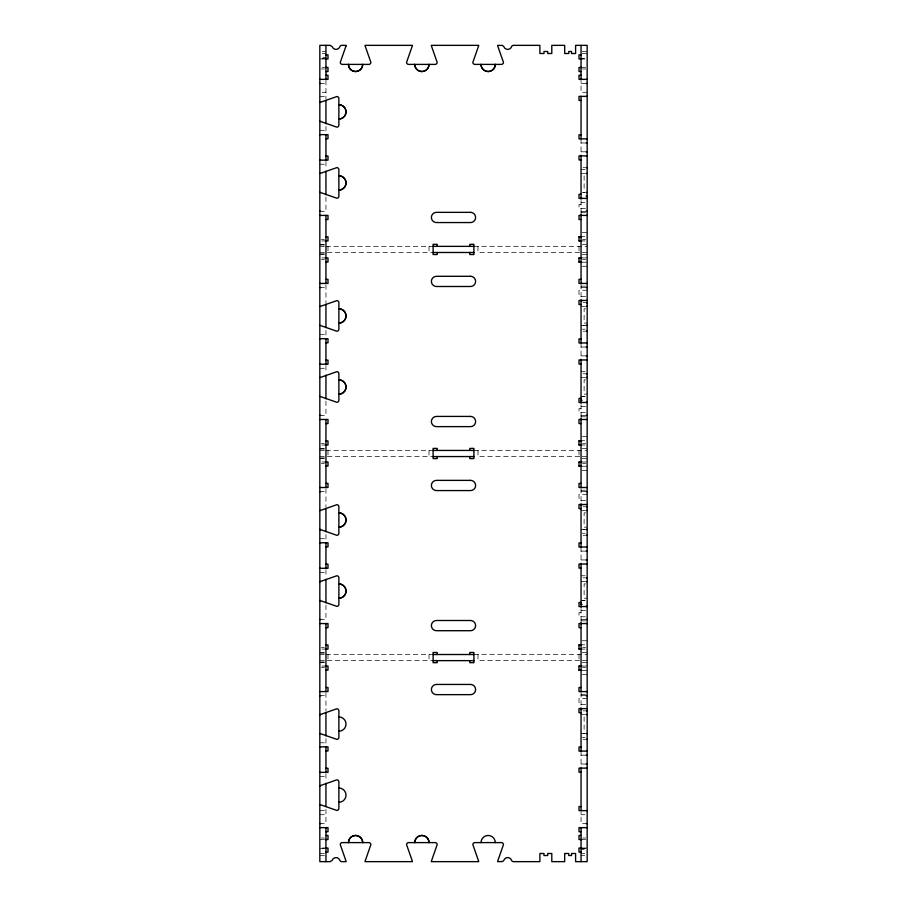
<?xml version="1.0" encoding="UTF-8"?>
<svg xmlns="http://www.w3.org/2000/svg" width="907" height="907" viewBox="0 0 907 907"><rect width="100%" height="100%" fill="white"/><g stroke="black" fill="none" stroke-linecap="round" stroke-linejoin="round"><path stroke-width="0.68" stroke-dasharray="4.54 3.4" d="M322.892 57.504L325.953 57.424M581.047 849.576L584.108 849.496M322.28 51.472L325.953 51.472M582.271 51.472L587.169 51.472M322.28 53.513L325.953 53.513M582.271 53.513L587.169 53.513M322.132 58.706L325.953 58.706M582.192 58.706L584.493 58.706M319.831 58.955L324.729 58.955M582.192 58.955L584.879 58.955M322.132 67.458L324.423 67.458M581.047 67.458L587.169 67.458M321.361 68.989L324.423 68.989M582.577 68.989L585.639 68.989M319.831 83.444L325.953 83.444M581.047 83.444L587.169 83.444M322.28 92.287L325.953 92.287M587.169 92.287L581.047 92.287L581.047 80.383M319.831 96.369L325.953 96.369M319.831 130.551L325.953 130.551M581.047 142.966L587.169 142.966M581.047 151.809L587.169 151.809M319.831 164.224L325.953 164.224M583.088 167.614L585.128 167.614M581.047 169.654L585.128 169.654M581.047 173.362L585.128 173.362M582.577 192.386L584.879 192.386M583.088 192.477L585.128 192.477M581.047 202.488L584.72 202.488M581.047 204.529L579.006 204.529L579.006 208.61L587.169 208.61M319.831 211.331L325.953 211.331L325.953 196.093M581.047 211.331L587.169 211.331M581.047 212.691L587.169 212.691M582.271 232.589L587.169 232.589M582.271 236.67L584.72 236.67M321.361 239.391L324.423 239.391M582.577 239.391L585.639 239.391M321.872 240.922L324.729 240.922M582.271 240.922L585.128 240.922M319.831 244.323L324.729 244.323M582.271 244.323L587.169 244.323M319.831 245.003L324.729 245.003M319.831 246.364L324.729 246.364M325.953 246.364L433.093 246.364M473.908 246.364L587.169 246.364M319.831 252.486L324.729 252.486M327.37 252.486L431.732 252.486M579.63 252.486L477.989 252.486L477.989 246.364M582.271 252.486L587.169 252.486M319.831 253.847L324.729 253.847M319.831 254.527L324.729 254.527M582.271 254.527L587.169 254.527M321.872 257.928L325.953 257.928M582.271 257.928L587.169 257.928M321.361 259.459L324.423 259.459M582.577 259.459L585.639 259.459M582.271 262.18L587.169 262.18M582.271 266.261L587.169 266.261M581.047 286.159L587.169 286.159M319.831 287.519L325.953 287.519M581.047 287.519L587.169 287.519M587.169 290.24L579.006 290.24L579.006 294.322L581.047 294.322M581.047 296.362L587.169 296.362M583.088 302.666L585.128 302.666M581.047 306.464L585.128 306.373M585.639 308.788L584.108 308.788L584.108 323.073L587.169 323.073M583.088 325.409L585.128 325.409M581.047 325.488L585.128 325.488M582.328 329.196L585.128 329.196M583.088 331.236L585.128 331.236M319.831 334.626L325.953 334.626M581.047 347.041L587.169 347.041M581.047 355.884L587.169 355.884M319.831 368.299L325.953 368.299M581.047 371.689L585.128 371.689M583.088 373.729L585.128 373.729M581.047 377.516L585.128 377.516M585.639 379.852L584.108 379.852L584.108 394.137L587.169 394.137M582.577 396.461L584.879 396.461M581.047 396.552L585.128 396.552M581.047 406.563L587.169 406.563M581.047 408.603L579.006 408.603L579.006 412.685L587.169 412.685M319.831 415.406L325.953 415.406L325.953 400.168M581.047 415.406L587.169 415.406M581.047 416.767L587.169 416.767M582.271 436.664L587.169 436.664M582.271 440.745L584.72 440.745M321.361 443.466L324.423 443.466M582.577 443.466L585.639 443.466M321.872 444.997L324.729 444.997M582.271 444.997L585.128 444.997M319.831 448.398L324.729 448.398M582.271 448.398L587.169 448.398M319.831 449.078L324.729 449.078M319.831 450.439L324.729 450.439M325.953 450.439L433.093 450.439M473.908 450.439L587.169 450.439M319.831 456.561L324.729 456.561M327.37 456.561L431.732 456.561M579.63 456.561L477.989 456.561L477.989 450.439M582.271 456.561L587.169 456.561M319.831 457.922L324.729 457.922M319.831 458.602L324.729 458.602M582.271 458.602L587.169 458.602M321.872 462.003L325.953 462.003M582.271 462.003L587.169 462.003M321.361 463.534L324.423 463.534M582.577 463.534L585.639 463.534M582.271 466.255L587.169 466.255M582.271 470.336L587.169 470.336M581.047 490.233L587.169 490.233M319.831 491.594L325.953 491.594M581.047 491.594L587.169 491.594M587.169 494.315L579.006 494.315L579.006 498.397L581.047 498.397M581.047 500.437L587.169 500.437M583.088 506.741L585.128 506.741M581.047 510.539L585.128 510.448M585.639 512.863L584.108 512.863L584.108 527.148L587.169 527.148M583.088 529.484L585.128 529.484M581.047 529.563L585.128 529.563M582.328 533.271L585.128 533.271M583.088 535.311L585.128 535.311M319.831 538.701L325.953 538.701M581.047 551.116L587.169 551.116M581.047 559.959L587.169 559.959M319.831 572.374L325.953 572.374M581.047 575.764L585.128 575.764M583.088 577.804L585.128 577.804M581.047 581.591L585.128 581.512M585.639 583.927L584.108 583.927L584.108 598.212L587.169 598.212M582.577 600.536L584.879 600.536M581.047 600.627L585.128 600.627M581.047 610.638L587.169 610.638M581.047 612.678L579.006 612.678L579.006 616.76L587.169 616.76M319.831 619.481L325.953 619.481L325.953 604.243M581.047 619.481L587.169 619.481M581.047 620.841L587.169 620.841M582.271 640.739L587.169 640.739M582.271 644.82L584.72 644.82M321.361 647.541L324.423 647.541M582.577 647.541L585.639 647.541M321.872 649.072L324.729 649.072M582.271 649.072L585.128 649.072M319.831 652.473L324.729 652.473M582.271 652.473L587.169 652.473M319.831 653.153L324.729 653.153M319.831 654.514L324.729 654.514M325.953 654.514L433.093 654.514M473.908 654.514L587.169 654.514M319.831 660.636L324.729 660.636M327.37 660.636L431.732 660.636M579.63 660.636L477.989 660.636L477.989 654.514M582.271 660.636L587.169 660.636M319.831 661.997L324.729 661.997M319.831 662.677L324.729 662.677M582.271 662.677L587.169 662.677M321.872 666.078L325.953 666.078M582.271 666.078L587.169 666.078M321.361 667.609L324.423 667.609M582.577 667.609L585.639 667.609M582.271 670.33L587.169 670.33M582.271 674.411L587.169 674.411M581.047 694.308L587.169 694.308M319.831 695.669L325.953 695.669M581.047 695.669L587.169 695.669M587.169 698.39L579.006 698.39L579.006 702.471L581.047 702.471M581.047 704.512L587.169 704.512M583.088 710.816L585.128 710.816M581.047 714.614L585.128 714.523M583.088 733.559L585.128 733.559M581.047 733.638L585.128 733.638M582.328 737.346L585.128 737.346M583.088 739.386L585.128 739.386M319.831 742.776L325.953 742.776M581.047 755.191L587.169 755.191M581.047 764.034L587.169 764.034M319.831 776.449L325.953 776.449M319.831 810.631L325.953 810.631M319.831 814.713L325.953 814.713M581.047 814.713L584.72 814.713M319.831 823.556L325.953 823.556L325.953 807.899M587.169 823.556L581.047 823.556L581.047 811.992M321.361 838.011L324.423 838.011M582.577 838.011L585.639 838.011M319.831 839.542L324.423 839.542M581.047 839.542L587.169 839.542M322.132 848.045L324.729 848.045M582.192 848.045L587.169 848.045M319.831 848.294L324.808 848.294M581.047 848.294L585.639 848.294M319.831 853.487L324.729 853.487M581.047 853.487L584.72 853.487M319.831 855.528L324.729 855.528M581.047 855.528L584.72 855.528M584.108 175.777L584.108 190.062M584.108 716.938L584.108 731.223M581.047 138.884L581.047 155.891M581.047 200.504L581.047 215.412M581.047 284.458L581.047 300.444M581.047 342.959L581.047 359.966M581.047 404.579L581.047 419.488M581.047 488.533L581.047 504.519M581.047 547.034L581.047 564.041M581.047 608.654L581.047 623.562M581.047 692.608L581.047 708.594M581.047 751.109L581.047 768.116M579.006 246.364L579.006 252.486M579.006 450.439L579.006 456.561M579.006 654.514L579.006 660.636M429.011 246.364L429.011 252.486M429.011 450.439L429.011 456.561M429.011 654.514L429.011 660.636M327.994 246.364L327.994 252.486M327.994 450.439L327.994 456.561M327.994 654.514L327.994 660.636M325.953 80.383L325.953 99.101M325.953 126.447L325.953 133.272M325.953 161.503L325.953 168.385M325.953 284.798L325.953 302.757M325.953 330.465L325.953 337.347M325.953 365.578L325.953 372.46M325.953 488.873L325.953 506.832M325.953 534.54L325.953 541.422M325.953 569.653L325.953 576.535M325.953 692.948L325.953 710.907M325.953 738.615L325.953 745.497M325.953 773.728L325.953 780.553"/><path stroke-width="1.36" d="M320.409 102.298A2.052 2.052 0 0 1 319.831 102.389A2.041 2.041 0 0 0 320.409 102.298L336.837 96.55A2.041 2.041 0 0 1 338.878 98.591L338.878 125.121A2.041 2.041 0 0 1 336.837 127.161L320.409 121.413A2.041 2.041 0 0 0 319.831 121.334M320.409 581.512A2.052 2.052 0 0 1 319.831 581.591A2.041 2.041 0 0 0 320.409 581.512L336.837 575.764A2.041 2.041 0 0 1 338.878 577.804L338.878 604.334A2.041 2.041 0 0 1 336.837 606.375L320.409 600.627A2.041 2.041 0 0 0 319.831 600.536A2.052 2.052 0 0 1 320.409 600.627M320.409 714.523A2.052 2.052 0 0 1 319.831 714.614A2.041 2.041 0 0 0 320.409 714.523L336.837 708.775A2.041 2.041 0 0 1 338.878 710.816L338.878 737.346A2.041 2.041 0 0 1 336.837 739.386L320.409 733.638A2.041 2.041 0 0 0 319.831 733.559M320.409 785.587A2.052 2.052 0 0 1 319.831 785.666A2.041 2.041 0 0 0 320.409 785.587L336.837 779.839A2.041 2.041 0 0 1 338.878 781.879L338.878 808.409A2.041 2.041 0 0 1 336.837 810.45L320.409 804.702A2.041 2.041 0 0 0 319.831 804.611M325.953 54.873L327.994 54.873L327.994 58.955L325.273 58.955M581.047 54.873L579.006 54.873L579.006 58.955L581.727 58.955M325.273 67.458L327.994 67.458L327.994 71.54L325.953 71.54M581.727 67.458L579.006 67.458L579.006 71.54L581.047 71.54M325.953 75.281L327.994 75.281L327.994 79.362L319.831 79.362M581.047 75.281L579.006 75.281L579.006 79.362L587.169 79.362M319.831 83.444L320.851 83.444M586.149 83.444L587.169 83.444M587.169 96.369L579.006 96.369L579.006 100.45L581.047 100.45M319.831 134.633L327.994 134.633L327.994 138.714L325.953 138.714M581.047 134.803L579.006 134.803L579.006 138.884L587.169 138.884M586.149 142.966L587.169 142.966M586.149 151.809L587.169 151.809M587.169 155.891L579.006 155.891L579.006 159.972L581.047 159.972M325.953 156.061L327.994 156.061L327.994 160.142L319.831 160.142M586.149 167.614L587.169 167.614M586.149 173.441L587.169 173.441M586.149 192.477L587.169 192.477M581.047 194.325L579.006 194.325L579.006 198.406L587.169 198.406M586.149 196.184L587.169 196.184M581.047 198.225L582.067 198.225M319.831 211.331L320.851 211.331M586.149 211.331L587.169 211.331M319.831 215.412L327.994 215.412L327.994 219.494L325.953 219.494M587.169 215.412L579.006 215.412L579.006 219.494L581.047 219.494M581.727 236.67L579.006 236.67L579.006 240.922L581.727 240.922M325.953 236.84L327.994 236.84L327.994 240.922L325.273 240.922M579.006 236.84L581.047 236.84M579.006 240.752L581.047 240.752M433.093 246.364L473.908 246.364M433.093 252.486L473.908 252.486M325.273 257.928L327.994 257.928L327.994 262.01L325.953 262.01M581.727 257.928L579.006 257.928L579.006 262.18L581.727 262.18M579.006 258.098L581.047 258.098M579.006 262.01L581.047 262.01M325.953 279.356L327.994 279.356L327.994 283.438L319.831 283.438M581.047 279.356L579.006 279.356L579.006 283.438L587.169 283.438M319.831 287.519L320.851 287.519M586.149 287.519L587.169 287.519M587.169 300.444L579.006 300.444L579.006 304.525L581.047 304.525M581.047 300.625L582.067 300.625M586.149 302.666L587.169 302.666M586.149 306.373L587.169 306.373M586.149 325.409L587.169 325.409M586.149 331.236L587.169 331.236M319.831 338.708L327.994 338.708L327.994 342.789L325.953 342.789M581.047 338.878L579.006 338.878L579.006 342.959L587.169 342.959M586.149 347.041L587.169 347.041M586.149 355.884L587.169 355.884M587.169 359.966L579.006 359.966L579.006 364.047L581.047 364.047M325.953 360.136L327.994 360.136L327.994 364.217L319.831 364.217M586.149 373.729L587.169 373.729M586.149 377.437L587.169 377.516M581.047 398.4L579.006 398.4L579.006 402.481L587.169 402.481M581.047 400.259L582.067 400.259M586.149 402.3L587.169 402.3M319.831 415.406L320.851 415.406M586.149 415.406L587.169 415.406M319.831 419.488L327.994 419.488L327.994 423.569L325.953 423.569M587.169 419.488L579.006 419.488L579.006 423.569L581.047 423.569M581.727 440.745L579.006 440.745L579.006 444.997L581.727 444.997M325.953 440.915L327.994 440.915L327.994 444.997L325.273 444.997M579.006 440.915L581.047 440.915M579.006 444.827L581.047 444.827M433.093 450.439L473.908 450.439M433.093 456.561L473.908 456.561M325.273 462.003L327.994 462.003L327.994 466.085L325.953 466.085M581.727 462.003L579.006 462.003L579.006 466.255L581.727 466.255M579.006 462.173L581.047 462.173M579.006 466.085L581.047 466.085M325.953 483.431L327.994 483.431L327.994 487.512L319.831 487.512M581.047 483.431L579.006 483.431L579.006 487.512L587.169 487.512M319.831 491.594L320.851 491.594M586.149 491.594L587.169 491.594M587.169 504.519L579.006 504.519L579.006 508.6L581.047 508.6M581.047 504.7L582.067 504.7M586.149 506.741L587.169 506.741M586.149 510.448L587.169 510.448M586.149 529.484L587.169 529.484M586.149 535.311L587.169 535.311M319.831 542.783L327.994 542.783L327.994 546.864L325.953 546.864M581.047 542.953L579.006 542.953L579.006 547.034L587.169 547.034M586.149 551.116L587.169 551.116M586.149 559.959L587.169 559.959M587.169 564.041L579.006 564.041L579.006 568.122L581.047 568.122M325.953 564.211L327.994 564.211L327.994 568.292L319.831 568.292M586.149 577.804L587.169 577.804M586.149 581.591L587.169 581.512M581.047 602.475L579.006 602.475L579.006 606.556L587.169 606.556M581.047 604.334L582.067 604.334M586.149 606.375L587.169 606.375M319.831 619.481L320.851 619.481M586.149 619.481L587.169 619.481M319.831 623.562L327.994 623.562L327.994 627.644L325.953 627.644M587.169 623.562L579.006 623.562L579.006 627.644L581.047 627.644M581.727 644.82L579.006 644.82L579.006 649.072L581.727 649.072M325.953 644.99L327.994 644.99L327.994 649.072L325.273 649.072M579.006 644.99L581.047 644.99M579.006 648.902L581.047 648.902M433.093 654.514L473.908 654.514M433.093 660.636L473.908 660.636M325.273 666.078L327.994 666.078L327.994 670.16L325.953 670.16M581.727 666.078L579.006 666.078L579.006 670.33L581.727 670.33M579.006 666.248L581.047 666.248M579.006 670.16L581.047 670.16M325.953 687.506L327.994 687.506L327.994 691.587L319.831 691.587M581.047 687.506L579.006 687.506L579.006 691.587L587.169 691.587M319.831 695.669L320.851 695.669M586.149 695.669L587.169 695.669M587.169 708.594L579.006 708.594L579.006 712.675L581.047 712.675M581.047 708.775L582.067 708.775M586.149 710.816L587.169 710.816M586.149 714.523L587.169 714.523M586.149 733.559L587.169 733.559M586.149 739.386L587.169 739.386M319.831 746.858L327.994 746.858L327.994 750.939L325.953 750.939M581.047 747.028L579.006 747.028L579.006 751.109L587.169 751.109M586.149 755.191L587.169 755.191M586.149 764.034L587.169 764.034M587.169 768.116L579.006 768.116L579.006 772.197L581.047 772.197M325.953 768.286L327.994 768.286L327.994 772.367L319.831 772.367M581.047 806.55L579.006 806.55L579.006 810.631L587.169 810.631M319.831 823.556L320.851 823.556M586.149 823.556L587.169 823.556M319.831 827.638L327.994 827.638L327.994 831.719L325.953 831.719M587.169 827.638L579.006 827.638L579.006 831.719L581.047 831.719M325.953 835.46L327.994 835.46L327.994 839.542L325.273 839.542M581.047 835.46L579.006 835.46L579.006 839.542L581.727 839.542M325.273 848.045L327.994 848.045L327.994 852.127L325.953 852.127M581.727 848.045L579.006 848.045L579.006 852.127L581.047 852.127M320.409 529.563A2.052 2.052 0 0 0 319.831 529.484A2.041 2.041 0 0 1 320.409 529.563L336.837 535.311A2.041 2.041 0 0 0 338.878 533.271L338.878 506.741A2.041 2.041 0 0 0 336.837 504.7L320.409 510.448A2.041 2.041 0 0 1 319.831 510.539M581.047 45.35L581.047 79.362M581.047 96.369L581.047 138.884M581.047 155.891L581.047 199.143M581.047 214.018L581.047 283.506M581.047 299.707L581.047 342.959M581.047 359.966L581.047 403.218M581.047 418.093L581.047 487.581M581.047 503.782L581.047 547.034M581.047 564.041L581.047 607.293M581.047 622.168L581.047 691.656M581.047 707.857L581.047 751.109M581.047 768.116L581.047 810.631M581.047 827.638L581.047 861.65M469.826 246.364L469.826 244.323L473.908 244.323L473.908 254.527L469.826 254.527L469.826 252.486M469.826 450.439L469.826 448.398L473.908 448.398L473.908 458.602L469.826 458.602L469.826 456.561M469.826 654.514L469.826 652.473L473.908 652.473L473.908 662.677L469.826 662.677L469.826 660.636M437.174 246.364L437.174 244.323L433.093 244.323L433.093 254.527L437.174 254.527L437.174 252.486M437.174 450.439L437.174 448.398L433.093 448.398L433.093 458.602L437.174 458.602L437.174 456.561M437.174 654.514L437.174 652.473L433.093 652.473L433.093 662.677L437.174 662.677L437.174 660.636M325.953 45.35L325.953 79.362M325.953 100.473L325.953 123.715M325.953 134.633L325.953 160.142M325.953 171.151L325.953 194.71M325.953 215.412L325.953 283.438M325.953 304.14L325.953 327.699M325.953 338.708L325.953 364.217M325.953 375.226L325.953 398.785M325.953 419.488L325.953 487.512M325.953 508.215L325.953 531.774M325.953 542.783L325.953 568.292M325.953 579.301L325.953 602.86M325.953 623.562L325.953 691.587M325.953 712.29L325.953 735.849M325.953 746.858L325.953 772.367M325.953 783.285L325.953 806.527M325.953 827.638L325.953 861.65M319.831 306.464A2.041 2.041 0 0 0 320.409 306.373L336.837 300.625A2.041 2.041 0 0 1 338.878 302.666L338.878 329.196A2.041 2.041 0 0 1 336.837 331.236L320.409 325.488A2.041 2.041 0 0 0 319.831 325.409M319.831 377.516A2.041 2.041 0 0 0 320.409 377.437L336.837 371.689A2.041 2.041 0 0 1 338.878 373.729L338.878 400.259A2.041 2.041 0 0 1 336.837 402.3L320.409 396.552A2.041 2.041 0 0 0 319.831 396.461M338.878 788.002A7.143 7.143 0 0 1 346.02 795.144A7.143 7.143 0 0 1 338.878 802.287M338.878 716.938A7.143 7.143 0 0 1 346.02 724.081A7.143 7.143 0 0 1 338.878 731.223M481.016 842.603A7.143 7.143 0 0 1 488.159 835.46A7.143 7.143 0 0 1 495.301 842.603M319.831 173.441A2.041 2.041 0 0 0 320.409 173.362L336.837 167.614A2.041 2.041 0 0 1 338.878 169.654L338.878 196.184A2.041 2.041 0 0 1 336.837 198.225L320.409 192.477A2.041 2.041 0 0 0 319.831 192.386M346.02 45.928L340.272 62.356A2.041 2.041 0 0 0 342.313 64.397L368.843 64.397A2.041 2.041 0 0 0 370.884 62.356L365.136 45.928A2.041 2.041 0 0 1 365.056 45.35L412.402 45.35A2.052 2.052 0 0 1 412.311 45.928L406.563 62.356A2.041 2.041 0 0 0 408.603 64.397L435.133 64.397A2.041 2.041 0 0 0 437.174 62.356L431.426 45.928A2.041 2.041 0 0 1 431.347 45.35L478.692 45.35A2.052 2.052 0 0 1 478.601 45.928L472.853 62.356A2.041 2.041 0 0 0 474.894 64.397L501.424 64.397A2.041 2.041 0 0 0 503.464 62.356L497.716 45.928A2.041 2.041 0 0 1 497.637 45.35L502.535 45.441L503.861 46.711A4.082 4.082 0 0 0 510.981 47.788L511.843 46.166A2.041 2.041 0 0 1 513.475 45.35L539.892 45.35L539.892 53.513L543.973 53.513L543.973 51.472L547.715 51.472L547.715 53.513L551.796 53.513L551.796 45.35L564.687 45.35L564.687 53.513L568.768 53.513L568.768 51.472L571.523 51.472L571.523 53.513L575.605 53.513L575.605 45.35L587.169 45.35L587.169 861.65L575.605 861.65L575.605 853.487L571.523 853.487L571.523 855.528L568.768 855.528L568.768 853.487L564.687 853.487L564.687 861.65L551.796 861.65L551.796 853.487L547.715 853.487L547.715 855.528L543.973 855.528L543.973 853.487L539.892 853.487L539.892 861.65L513.475 861.65A2.041 2.041 0 0 1 511.843 860.834L510.981 859.212A4.082 4.082 0 0 0 503.861 860.289L502.535 861.559L497.637 861.65A2.041 2.041 0 0 1 497.716 861.072L503.464 844.644A2.041 2.041 0 0 0 501.424 842.603L474.894 842.603A2.041 2.041 0 0 0 472.853 844.644L478.601 861.072A2.052 2.052 0 0 1 478.681 861.65L431.347 861.65A2.041 2.041 0 0 1 431.426 861.072L437.174 844.644A2.041 2.041 0 0 0 435.133 842.603L408.603 842.603A2.041 2.041 0 0 0 406.563 844.644L412.311 861.072A2.052 2.052 0 0 1 412.39 861.65L365.056 861.65A2.041 2.041 0 0 1 365.136 861.072L370.884 844.644A2.041 2.041 0 0 0 368.843 842.603L342.313 842.603A2.041 2.041 0 0 0 340.272 844.644L346.02 861.072A2.052 2.052 0 0 1 346.111 861.65L341.803 861.65A2.041 2.041 0 0 1 339.876 860.289A4.082 4.082 0 0 0 332.177 860.289L330.261 861.65L319.831 861.65L319.831 45.35L330.261 45.35L332.177 46.711A4.082 4.082 0 0 0 339.876 46.711A2.041 2.041 0 0 1 341.803 45.35L346.111 45.35A2.052 2.052 0 0 1 346.02 45.928M470.506 212.351L436.494 212.351A5.102 5.102 0 0 0 431.392 217.453A5.102 5.102 0 0 0 436.494 222.555L470.506 222.555A5.102 5.102 0 0 0 475.608 217.453A5.102 5.102 0 0 0 470.506 212.351M470.506 276.295L436.494 276.295A5.102 5.102 0 0 0 431.392 281.397A5.102 5.102 0 0 0 436.494 286.499L470.506 286.499A5.102 5.102 0 0 0 475.608 281.397A5.102 5.102 0 0 0 470.506 276.295M470.506 416.426L436.494 416.426A5.102 5.102 0 0 0 431.392 421.528A5.102 5.102 0 0 0 436.494 426.63L470.506 426.63A5.102 5.102 0 0 0 475.608 421.528A5.102 5.102 0 0 0 470.506 416.426M470.506 480.37L436.494 480.37A5.102 5.102 0 0 0 431.392 485.472A5.102 5.102 0 0 0 436.494 490.574L470.506 490.574A5.102 5.102 0 0 0 475.608 485.472A5.102 5.102 0 0 0 470.506 480.37M470.506 620.501L436.494 620.501A5.102 5.102 0 0 0 431.392 625.603A5.102 5.102 0 0 0 436.494 630.705L470.506 630.705A5.102 5.102 0 0 0 475.608 625.603A5.102 5.102 0 0 0 470.506 620.501M470.506 684.445L436.494 684.445A5.102 5.102 0 0 0 431.392 689.547A5.102 5.102 0 0 0 436.494 694.649L470.506 694.649A5.102 5.102 0 0 0 475.608 689.547A5.102 5.102 0 0 0 470.506 684.445M346.02 386.994A7.143 7.143 0 0 0 338.878 379.852A7.143 7.143 0 0 1 346.02 386.994A7.143 7.143 0 0 1 338.878 394.137A7.143 7.143 0 0 0 346.02 386.994M346.02 315.931A7.143 7.143 0 0 0 338.878 308.788A7.143 7.143 0 0 1 346.02 315.931A7.143 7.143 0 0 1 338.878 323.073A7.143 7.143 0 0 0 346.02 315.931M346.02 591.069A7.143 7.143 0 0 0 338.878 583.927A7.143 7.143 0 0 1 346.02 591.069A7.143 7.143 0 0 1 338.878 598.212A7.143 7.143 0 0 0 346.02 591.069M346.02 520.006A7.143 7.143 0 0 0 338.878 512.863A7.143 7.143 0 0 1 346.02 520.006A7.143 7.143 0 0 1 338.878 527.148A7.143 7.143 0 0 0 346.02 520.006M355.578 835.46A7.143 7.143 0 0 0 348.435 842.603A7.143 7.143 0 0 1 355.578 835.46A7.143 7.143 0 0 1 362.721 842.603A7.143 7.143 0 0 0 355.578 835.46M421.868 835.46A7.143 7.143 0 0 0 414.726 842.603A7.143 7.143 0 0 1 421.868 835.46A7.143 7.143 0 0 1 429.011 842.603A7.143 7.143 0 0 0 421.868 835.46M355.578 71.54A7.143 7.143 0 0 0 362.721 64.397A7.143 7.143 0 0 1 355.578 71.54A7.143 7.143 0 0 1 348.435 64.397A7.143 7.143 0 0 0 355.578 71.54M421.868 71.54A7.143 7.143 0 0 0 429.011 64.397A7.143 7.143 0 0 1 421.868 71.54A7.143 7.143 0 0 1 414.726 64.397A7.143 7.143 0 0 0 421.868 71.54M488.159 71.54A7.143 7.143 0 0 0 495.301 64.397A7.143 7.143 0 0 1 488.159 71.54A7.143 7.143 0 0 1 481.016 64.397A7.143 7.143 0 0 0 488.159 71.54M346.02 182.919A7.143 7.143 0 0 0 338.878 175.777A7.143 7.143 0 0 1 346.02 182.919A7.143 7.143 0 0 1 338.878 190.062A7.143 7.143 0 0 0 346.02 182.919M346.02 111.856A7.143 7.143 0 0 0 338.878 104.713A7.143 7.143 0 0 1 346.02 111.856A7.143 7.143 0 0 1 338.878 118.998A7.143 7.143 0 0 0 346.02 111.856"/></g></svg>
